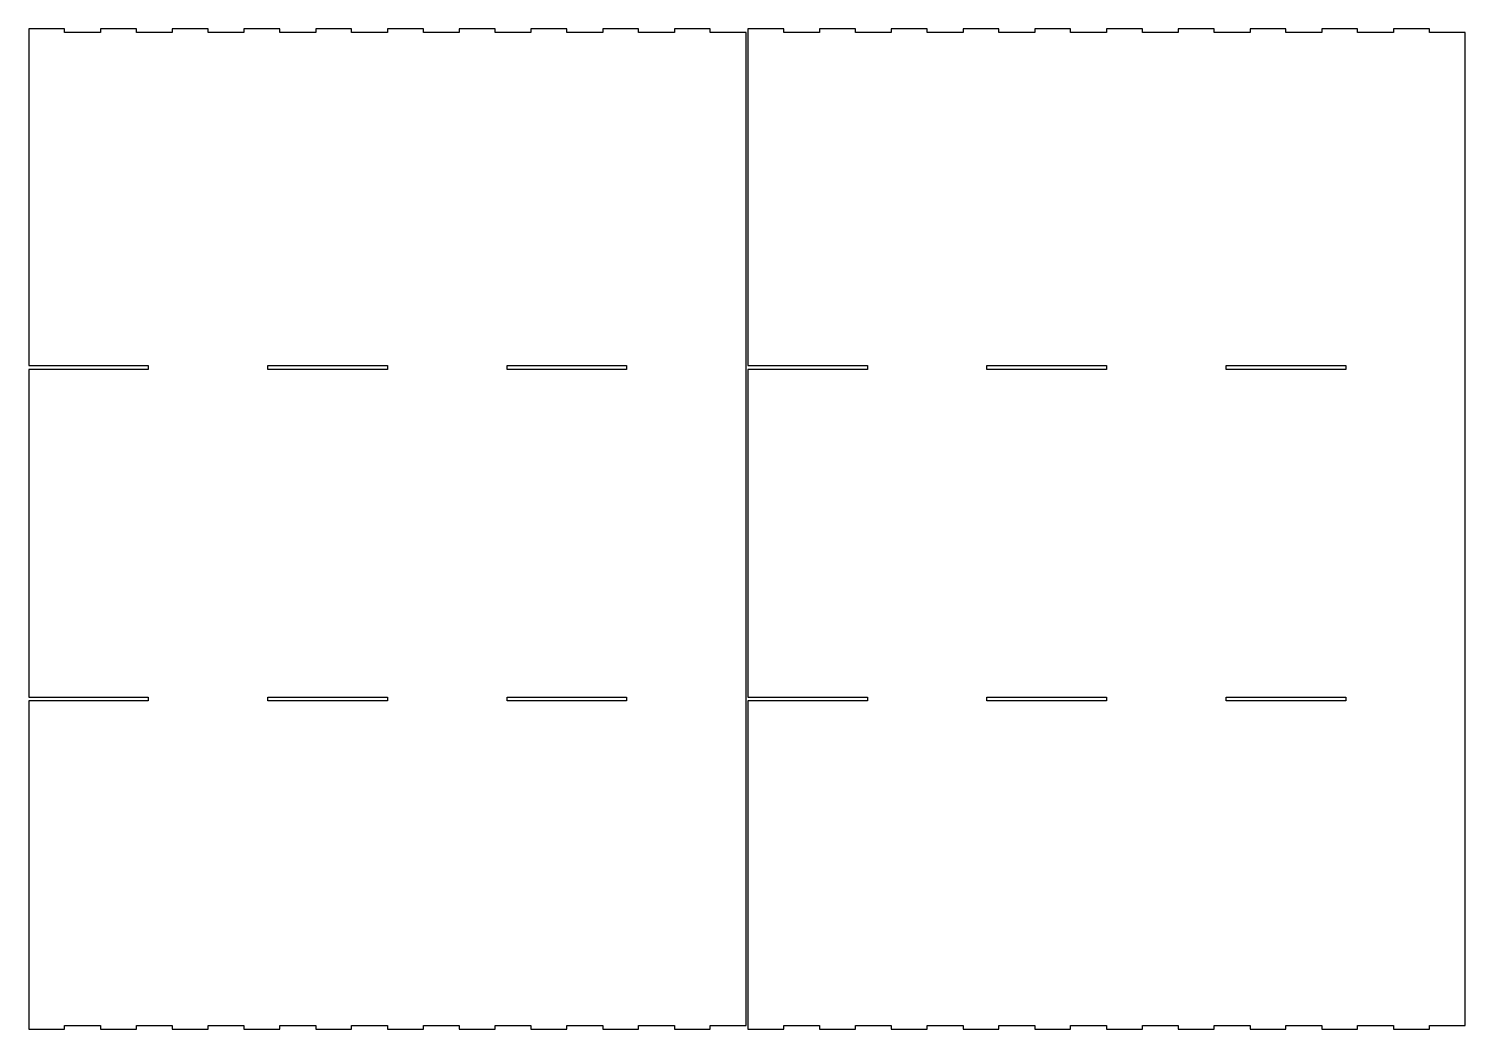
# Model space of a CAD drawing. Header units: metres. Extents: x 1 to 898, y 6 to 631.
import ezdxf

# ---------------------------------------------------------------- set-up
doc = ezdxf.new("R2010")
doc.units = ezdxf.units.M

msp = doc.modelspace()

# ---------------------------------------------------------------- linework, layer by layer
for p, q in [((23.4, 630.8), (1, 630.8)), ((1, 630.8), (1, 420.4)), ((23.4, 628.4), (23.4, 630.8)), ((45.8, 628.4), (23.4, 628.4)), ((68.2, 630.8), (45.8, 630.8)), ((45.8, 630.8), (45.8, 628.4)), ((68.2, 628.4), (68.2, 630.8)), ((90.6, 628.4), (68.2, 628.4)), ((113, 630.8), (90.6, 630.8)), ((90.6, 630.8), (90.6, 628.4)), ((113, 628.4), (113, 630.8)), ((135.4, 628.4), (113, 628.4)), ((157.8, 630.8), (135.4, 630.8)), ((135.4, 630.8), (135.4, 628.4)), ((157.8, 628.4), (157.8, 630.8)), ((180.2, 628.4), (157.8, 628.4)), ((202.6, 630.8), (180.2, 630.8)), ((180.2, 630.8), (180.2, 628.4)), ((202.6, 628.4), (202.6, 630.8)), ((225, 628.4), (202.6, 628.4)), ((247.4, 630.8), (225, 630.8)), ((225, 630.8), (225, 628.4)), ((247.4, 628.4), (247.4, 630.8)), ((269.8, 628.4), (247.4, 628.4)), ((292.2, 630.8), (269.8, 630.8)), ((269.8, 630.8), (269.8, 628.4)), ((292.2, 628.4), (292.2, 630.8)), ((314.6, 628.4), (292.2, 628.4)), ((337, 630.8), (314.6, 630.8)), ((314.6, 630.8), (314.6, 628.4)), ((337, 628.4), (337, 630.8)), ((359.4, 628.4), (337, 628.4)), ((381.8, 630.8), (359.4, 630.8)), ((359.4, 630.8), (359.4, 628.4)), ((381.8, 628.4), (381.8, 630.8)), ((404.2, 628.4), (381.8, 628.4)), ((426.6, 630.8), (404.2, 630.8)), ((404.2, 630.8), (404.2, 628.4)), ((426.6, 628.4), (426.6, 630.8)), ((449, 628.4), (426.6, 628.4)), ((449, 8.39999), (449, 628.4)), ((472.4, 630.8), (450, 630.8)), ((450, 630.8), (450, 420.4)), ((472.4, 628.4), (472.4, 630.8)), ((494.8, 628.4), (472.4, 628.4)), ((517.2, 630.8), (494.8, 630.8)), ((494.8, 630.8), (494.8, 628.4)), ((517.2, 628.4), (517.2, 630.8)), ((539.6, 628.4), (517.2, 628.4)), ((562, 630.8), (539.6, 630.8)), ((539.6, 630.8), (539.6, 628.4)), ((562, 628.4), (562, 630.8)), ((584.4, 628.4), (562, 628.4)), ((606.8, 630.8), (584.4, 630.8)), ((584.4, 630.8), (584.4, 628.4)), ((606.8, 628.4), (606.8, 630.8)), ((629.2, 628.4), (606.8, 628.4)), ((651.6, 630.8), (629.2, 630.8)), ((629.2, 630.8), (629.2, 628.4)), ((651.6, 628.4), (651.6, 630.8)), ((674, 628.4), (651.6, 628.4)), ((696.4, 630.8), (674, 630.8)), ((674, 630.8), (674, 628.4)), ((696.4, 628.4), (696.4, 630.8)), ((718.8, 628.4), (696.4, 628.4)), ((741.2, 630.8), (718.8, 630.8)), ((718.8, 630.8), (718.8, 628.4)), ((741.2, 628.4), (741.2, 630.8)), ((763.6, 628.4), (741.2, 628.4)), ((786, 630.8), (763.6, 630.8)), ((763.6, 630.8), (763.6, 628.4)), ((786, 628.4), (786, 630.8)), ((808.4, 628.4), (786, 628.4)), ((830.8, 630.8), (808.4, 630.8)), ((808.4, 630.8), (808.4, 628.4)), ((830.8, 628.4), (830.8, 630.8)), ((853.2, 628.4), (830.8, 628.4)), ((875.6, 630.8), (853.2, 630.8)), ((853.2, 630.8), (853.2, 628.4)), ((875.6, 628.4), (875.6, 630.8)), ((898, 628.4), (875.6, 628.4)), ((898, 8.39999), (898, 628.4)), ((1, 420.4), (75.6667, 420.4)), ((75.6667, 418), (1, 418)), ((1, 418), (1, 213.4)), ((75.6667, 420.4), (75.6667, 418)), ((150.333, 418), (150.333, 420.4)), ((150.333, 420.4), (225, 420.4)), ((225, 418), (150.333, 418)), ((225, 420.4), (225, 418)), ((299.667, 418), (299.667, 420.4)), ((299.667, 420.4), (374.333, 420.4)), ((374.333, 418), (299.667, 418)), ((374.333, 420.4), (374.333, 418)), ((450, 420.4), (524.667, 420.4)), ((524.667, 418), (450, 418)), ((450, 418), (450, 213.4)), ((524.667, 420.4), (524.667, 418)), ((599.333, 418), (599.333, 420.4)), ((599.333, 420.4), (674, 420.4)), ((674, 418), (599.333, 418)), ((674, 420.4), (674, 418)), ((748.667, 418), (748.667, 420.4)), ((748.667, 420.4), (823.333, 420.4)), ((823.333, 418), (748.667, 418)), ((823.333, 420.4), (823.333, 418)), ((1, 213.4), (75.6667, 213.4)), ((75.6667, 211), (1, 211)), ((1, 211), (1, 6)), ((75.6667, 213.4), (75.6667, 211)), ((150.333, 211), (150.333, 213.4)), ((150.333, 213.4), (225, 213.4)), ((225, 211), (150.333, 211)), ((225, 213.4), (225, 211)), ((299.667, 211), (299.667, 213.4)), ((299.667, 213.4), (374.333, 213.4)), ((374.333, 211), (299.667, 211)), ((374.333, 213.4), (374.333, 211)), ((450, 213.4), (524.667, 213.4)), ((524.667, 211), (450, 211)), ((450, 211), (450, 6)), ((524.667, 213.4), (524.667, 211)), ((599.333, 211), (599.333, 213.4)), ((599.333, 213.4), (674, 213.4)), ((674, 211), (599.333, 211)), ((674, 213.4), (674, 211)), ((748.667, 211), (748.667, 213.4)), ((748.667, 213.4), (823.333, 213.4)), ((823.333, 211), (748.667, 211)), ((823.333, 213.4), (823.333, 211)), ((1, 6), (23.4, 6)), ((23.4, 6), (23.4, 8.39999)), ((23.4, 8.39999), (45.8, 8.39999)), ((45.8, 8.39999), (45.8, 6)), ((45.8, 6), (68.2, 6)), ((68.2, 6), (68.2, 8.39999)), ((68.2, 8.39999), (90.6, 8.39999)), ((90.6, 8.39999), (90.6, 6)), ((90.6, 6), (113, 6)), ((113, 6), (113, 8.39999)), ((113, 8.39999), (135.4, 8.39999)), ((135.4, 8.39999), (135.4, 6)), ((135.4, 6), (157.8, 6)), ((157.8, 6), (157.8, 8.39999)), ((157.8, 8.39999), (180.2, 8.39999)), ((180.2, 8.39999), (180.2, 6)), ((180.2, 6), (202.6, 6)), ((202.6, 6), (202.6, 8.39999)), ((202.6, 8.39999), (225, 8.39999)), ((225, 8.39999), (225, 6)), ((225, 6), (247.4, 6)), ((247.4, 6), (247.4, 8.39999)), ((247.4, 8.39999), (269.8, 8.39999)), ((269.8, 8.39999), (269.8, 6)), ((269.8, 6), (292.2, 6)), ((292.2, 6), (292.2, 8.39999)), ((292.2, 8.39999), (314.6, 8.39999)), ((314.6, 8.39999), (314.6, 6)), ((314.6, 6), (337, 6)), ((337, 6), (337, 8.39999)), ((337, 8.39999), (359.4, 8.39999)), ((359.4, 8.39999), (359.4, 6)), ((359.4, 6), (381.8, 6)), ((381.8, 6), (381.8, 8.39999)), ((381.8, 8.39999), (404.2, 8.39999)), ((404.2, 8.39999), (404.2, 6)), ((404.2, 6), (426.6, 6)), ((426.6, 6), (426.6, 8.39999)), ((426.6, 8.39999), (449, 8.39999)), ((450, 6), (472.4, 6)), ((472.4, 8.39999), (494.8, 8.39999)), ((472.4, 6), (472.4, 8.39999)), ((494.8, 8.39999), (494.8, 6)), ((494.8, 6), (517.2, 6)), ((517.2, 6), (517.2, 8.39999)), ((517.2, 8.39999), (539.6, 8.39999)), ((539.6, 8.39999), (539.6, 6)), ((539.6, 6), (562, 6)), ((562, 6), (562, 8.39999)), ((562, 8.39999), (584.4, 8.39999)), ((584.4, 8.39999), (584.4, 6)), ((584.4, 6), (606.8, 6)), ((606.8, 6), (606.8, 8.39999)), ((606.8, 8.39999), (629.2, 8.39999)), ((629.2, 8.39999), (629.2, 6)), ((629.2, 6), (651.6, 6)), ((651.6, 6), (651.6, 8.39999)), ((651.6, 8.39999), (674, 8.39999)), ((674, 8.39999), (674, 6)), ((674, 6), (696.4, 6)), ((696.4, 6), (696.4, 8.39999)), ((696.4, 8.39999), (718.8, 8.39999)), ((718.8, 8.39999), (718.8, 6)), ((718.8, 6), (741.2, 6)), ((741.2, 6), (741.2, 8.39999)), ((741.2, 8.39999), (763.6, 8.39999)), ((763.6, 8.39999), (763.6, 6)), ((763.6, 6), (786, 6)), ((786, 6), (786, 8.39999)), ((786, 8.39999), (808.4, 8.39999)), ((808.4, 8.39999), (808.4, 6)), ((808.4, 6), (830.8, 6)), ((830.8, 6), (830.8, 8.39999)), ((830.8, 8.39999), (853.2, 8.39999)), ((853.2, 8.39999), (853.2, 6)), ((853.2, 6), (875.6, 6)), ((875.6, 6), (875.6, 8.39999)), ((875.6, 8.39999), (898, 8.39999))]:
    msp.add_line(p, q)

doc.saveas('drawing.dxf')
